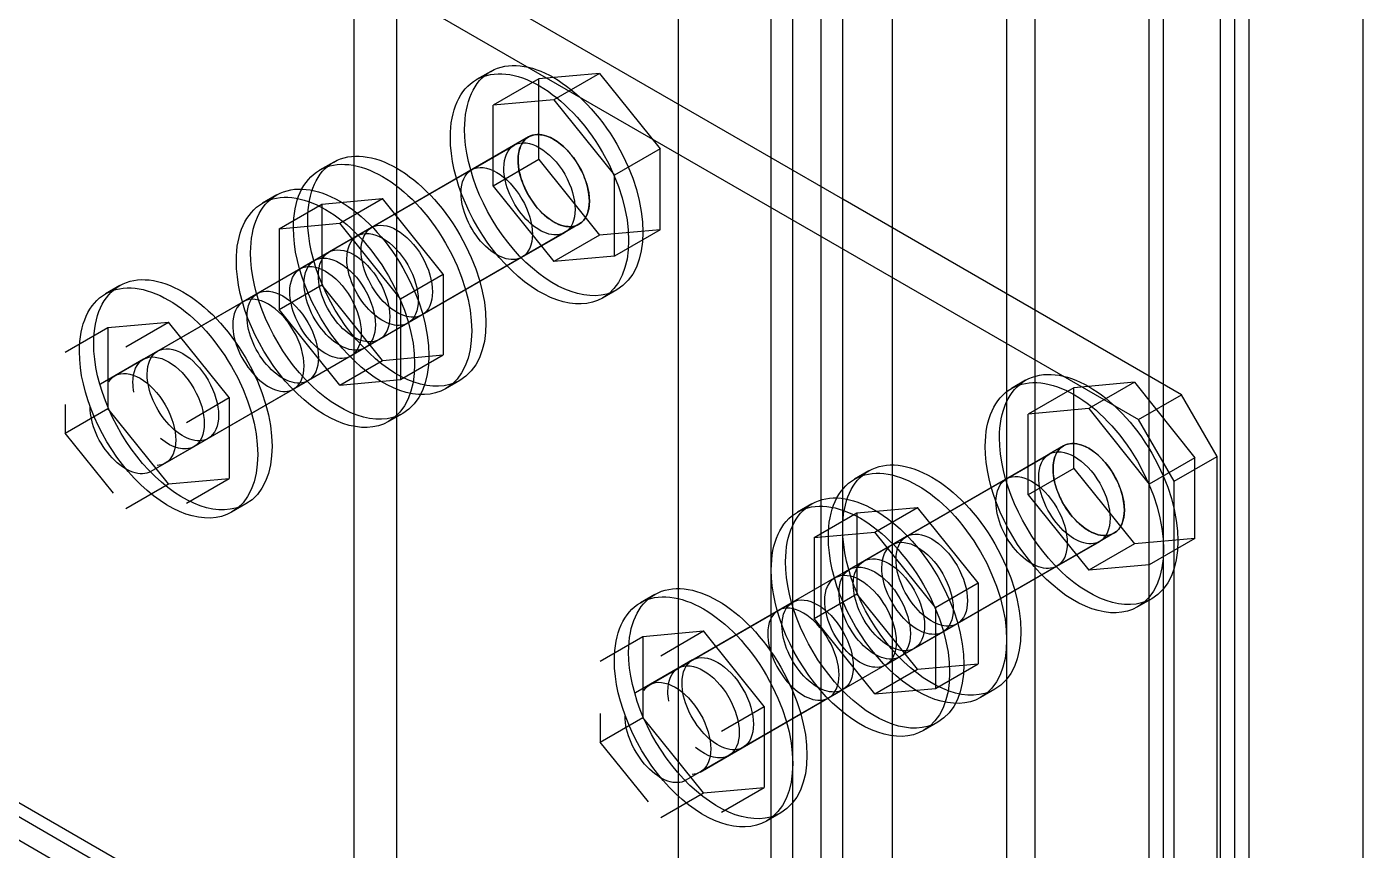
# Model space of a CAD drawing. Extents: x 0 to 316, y 0 to 723.
# Drawn here: x 282.53 to 309.03, y 68.68 to 85.01 of the extents above; entities that cross this region are included whole.
import ezdxf

# ---------------------------------------------------------------- set-up
doc = ezdxf.new("R2010")
doc.units = 0
doc.layers.get('0').update_dxf_attribs({"linetype": 'CONTINUOUS'})

msp = doc.modelspace()

# ---------------------------------------------------------------- linework, layer by layer
at = {"color": 253}
for p, q in [((301.956, 53.5876), (301.956, 232.563)), ((302.521, 53.5876), (302.521, 232.563)), ((304.783, 52.2813), (304.783, 231.257)), ((304.783, 51.9546), (304.783, 230.93)), ((306.197, 51.1376), (306.197, 230.114)), ((306.764, 51.1376), (306.764, 230.114)), ((295.45, 49.8313), (295.45, 228.808)), ((309.026, 49.8313), (309.026, 228.808)), ((299.693, 47.3826), (299.693, 226.358)), ((305.067, 55.874), (305.067, 105.68)), ((298.279, 48.1983), (298.279, 102.577)), ((297.713, 48.1983), (297.713, 101.924)), ((306.481, 55.0566), (306.481, 100.61)), ((295.45, 49.5046), (295.45, 96.6858)), ((297.288, 82.4107), (297.288, 93.5524)), ((298.704, 81.5936), (298.704, 91.1419)), ((299.693, 47.056), (299.693, 89.4539)), ((297.288, 82.4107), (290.57, 86.2887)), ((289.863, 60.5688), (289.863, 85.8806)), ((289.723, 85.798), (304.571, 77.2252)), ((301.956, 45.7496), (301.956, 85.5969)), ((289.016, 60.0784), (289.016, 85.3902)), ((302.521, 45.7496), (302.521, 84.6335)), ((291.726, 84.1266), (291.443, 83.9625)), ((293.88, 84.0863), (292.679, 83.9791)), ((293.88, 84.0863), (292.976, 83.5628)), ((293.88, 84.0863), (295.083, 82.5913)), ((292.679, 83.9791), (291.773, 83.4566)), ((292.679, 82.3764), (292.679, 83.9791)), ((292.976, 83.5628), (291.773, 83.4566)), ((292.976, 83.5628), (294.178, 82.0678)), ((291.773, 81.8526), (291.773, 83.4566)), ((292.476, 82.8269), (286.819, 79.5609)), ((292.476, 82.8269), (292.192, 82.6629)), ((291.343, 82.1739), (292.192, 82.6629)), ((295.083, 82.5913), (294.178, 82.0678)), ((295.083, 80.9886), (295.083, 82.5913)), ((288.613, 82.3295), (288.331, 82.1669)), ((288.516, 80.5409), (291.343, 82.1739)), ((292.679, 82.3764), (291.773, 81.8526)), ((292.679, 82.3764), (293.88, 80.88)), ((298.704, 81.5936), (297.288, 82.4107)), ((297.288, 55.4648), (297.288, 82.4107)), ((294.178, 80.4651), (294.178, 82.0678)), ((287.484, 81.6762), (287.2, 81.5139)), ((291.773, 81.8526), (292.976, 80.3589)), ((287.53, 81.008), (288.379, 81.4959)), ((288.379, 81.4959), (289.581, 81.6046)), ((288.379, 81.4959), (288.379, 79.8946)), ((288.733, 81.1142), (289.581, 81.6046)), ((290.784, 80.1081), (289.581, 81.6046)), ((298.704, 54.6488), (298.704, 81.5936)), ((305.422, 77.7159), (298.704, 81.5936)), ((287.53, 81.008), (288.733, 81.1142)), ((293.475, 81.0948), (287.818, 77.8288)), ((289.935, 79.6188), (288.733, 81.1142)), ((293.475, 81.0948), (293.193, 80.9308)), ((287.53, 81.008), (287.53, 79.4039)), ((289.081, 80.8672), (288.233, 80.3769)), ((289.365, 81.0299), (289.081, 80.8672)), ((292.344, 80.4414), (293.193, 80.9308)), ((293.88, 80.88), (292.976, 80.3589)), ((295.083, 80.9886), (293.88, 80.88)), ((295.083, 80.9886), (294.178, 80.4651)), ((288.233, 80.3769), (287.949, 80.2143)), ((289.516, 78.8088), (292.344, 80.4414)), ((294.178, 80.4651), (292.976, 80.3589)), ((289.935, 79.6188), (290.784, 80.1081)), ((290.784, 80.1081), (290.784, 78.5068)), ((284.372, 79.8809), (284.089, 79.7168)), ((287.53, 79.4039), (288.379, 79.8946)), ((289.581, 78.3978), (288.379, 79.8946)), ((294.226, 79.7966), (293.943, 79.6325)), ((286.819, 79.5609), (283.99, 77.9279)), ((284.273, 78.0905), (287.102, 79.7235)), ((289.935, 79.6188), (289.935, 78.0161)), ((288.733, 77.9089), (287.53, 79.4039)), ((290.364, 79.2977), (290.081, 79.1351)), ((283.288, 78.558), (284.136, 79.0469)), ((284.136, 79.0469), (285.339, 79.1545)), ((284.136, 79.0469), (284.136, 77.4442)), ((284.491, 78.6638), (285.339, 79.1545)), ((286.541, 77.6594), (285.339, 79.1545)), ((290.081, 79.1351), (289.232, 78.6447)), ((285.122, 78.5813), (284.839, 78.4186)), ((289.232, 78.6447), (288.95, 78.4821)), ((289.581, 78.3978), (290.784, 78.5068)), ((289.935, 78.0161), (290.784, 78.5068)), ((284.839, 78.4186), (283.99, 77.9279)), ((288.733, 77.9089), (289.581, 78.3978)), ((285.273, 76.3598), (288.102, 77.9928)), ((288.733, 77.9089), (289.935, 78.0161)), ((291.113, 77.9999), (290.831, 77.8358)), ((302.332, 78.0023), (302.049, 77.8397)), ((304.487, 77.9625), (303.286, 77.8549)), ((304.487, 77.9625), (303.582, 77.4404)), ((304.487, 77.9625), (305.689, 76.4674)), ((287.818, 77.8288), (284.989, 76.1958)), ((285.692, 77.1687), (286.541, 77.6594)), ((286.541, 77.6594), (286.541, 76.0568)), ((303.286, 77.8549), (302.38, 77.3328)), ((303.286, 76.2522), (303.286, 77.8549)), ((304.571, 77.2252), (305.422, 77.7159)), ((306.129, 76.4907), (305.422, 77.7159)), ((283.288, 77.5229), (283.288, 76.9539)), ((283.288, 76.9539), (284.136, 77.4442)), ((285.339, 75.9492), (284.136, 77.4442)), ((303.582, 77.4404), (302.38, 77.3328)), ((303.582, 77.4404), (304.783, 75.9435)), ((289.983, 77.3465), (289.699, 77.1839)), ((302.38, 75.7301), (302.38, 77.3328)), ((305.279, 76.0003), (304.571, 77.2252)), ((284.244, 75.7661), (283.288, 76.9539)), ((285.84, 76.6851), (284.989, 76.1958)), ((286.122, 76.8491), (285.84, 76.6851)), ((303.082, 76.7031), (297.425, 73.437)), ((303.082, 76.7031), (302.799, 76.5404)), ((270.474, 76.4992), (302.435, 58.0457)), ((301.952, 76.0497), (302.799, 76.5404)), ((305.689, 76.4674), (304.783, 75.9435)), ((305.279, 76.0003), (306.129, 76.4907)), ((305.689, 74.8647), (305.689, 76.4674)), ((306.129, 51.1789), (306.129, 76.4907)), ((285.339, 75.9492), (286.541, 76.0568)), ((285.692, 75.5661), (286.541, 76.0568)), ((299.22, 76.2071), (298.938, 76.043)), ((303.286, 76.2522), (302.38, 75.7301)), ((303.286, 76.2522), (304.487, 74.7571)), ((284.491, 75.4585), (285.339, 75.9492)), ((299.122, 74.4167), (301.952, 76.0497)), ((304.783, 74.3409), (304.783, 75.9435)), ((305.279, 50.6899), (305.279, 76.0003)), ((286.872, 75.5509), (286.589, 75.3869)), ((298.09, 75.5523), (297.807, 75.3897)), ((302.38, 75.7301), (303.582, 74.235)), ((298.137, 74.8841), (298.986, 75.3731)), ((298.986, 75.3731), (300.188, 75.4807)), ((298.986, 75.3731), (298.986, 73.7704)), ((299.34, 74.99), (300.188, 75.4807)), ((301.389, 73.9856), (300.188, 75.4807)), ((298.137, 74.8841), (299.34, 74.99)), ((298.137, 74.8841), (298.137, 73.2801)), ((304.082, 74.9709), (298.425, 71.7049)), ((299.688, 74.7434), (298.84, 74.2527)), ((300.542, 73.4949), (299.34, 74.99)), ((299.972, 74.9074), (299.688, 74.7434)), ((302.951, 74.319), (303.8, 74.8083)), ((304.487, 74.7571), (303.582, 74.235)), ((304.082, 74.9709), (303.8, 74.8083)), ((305.689, 74.8647), (304.487, 74.7571)), ((305.689, 74.8647), (304.783, 74.3409)), ((298.84, 74.2527), (298.558, 74.0904)), ((300.121, 72.6846), (302.951, 74.319)), ((304.783, 74.3409), (303.582, 74.235)), ((300.542, 73.4949), (301.389, 73.9856)), ((301.389, 73.9856), (301.389, 72.3829)), ((294.977, 73.7567), (294.695, 73.5926)), ((298.137, 73.2801), (298.986, 73.7704)), ((300.188, 72.2753), (298.986, 73.7704)), ((304.832, 73.6727), (304.549, 73.5087)), ((297.425, 73.437), (294.597, 71.804)), ((294.88, 71.9667), (297.707, 73.5997)), ((300.542, 73.4949), (300.542, 71.8922)), ((309.026, 49.5046), (309.026, 73.5446)), ((296.937, 60.9342), (275.723, 73.1806)), ((299.34, 71.7846), (298.137, 73.2801)), ((300.971, 73.1753), (300.688, 73.0112)), ((293.896, 72.4337), (294.743, 72.923)), ((294.743, 72.923), (295.945, 73.0321)), ((294.743, 72.923), (294.743, 71.3204)), ((295.097, 72.5413), (295.945, 73.0321)), ((297.146, 71.5352), (295.945, 73.0321)), ((300.688, 73.0112), (299.84, 72.5205)), ((296.737, 60.5868), (275.524, 72.8349)), ((295.728, 72.4574), (295.444, 72.2947)), ((299.84, 72.5205), (299.557, 72.3579)), ((300.188, 72.2753), (301.389, 72.3829)), ((300.542, 71.8922), (301.389, 72.3829)), ((295.444, 72.2947), (294.597, 71.804)), ((299.34, 71.7846), (300.188, 72.2753)), ((295.88, 70.2359), (298.708, 71.869)), ((299.34, 71.7846), (300.542, 71.8922)), ((301.721, 71.8757), (301.438, 71.7116)), ((298.425, 71.7049), (295.597, 70.0719)), ((293.896, 71.399), (293.896, 70.8311)), ((293.896, 70.8311), (294.743, 71.3204)), ((295.945, 69.8253), (294.743, 71.3204)), ((296.299, 71.0449), (297.146, 71.5352)), ((297.146, 71.5352), (297.146, 69.9325)), ((300.59, 71.2227), (300.308, 71.06)), ((294.851, 69.6419), (293.896, 70.8311)), ((296.445, 70.5626), (295.597, 70.0719)), ((296.727, 70.7249), (296.445, 70.5626)), ((295.097, 69.3346), (295.945, 69.8253)), ((295.945, 69.8253), (297.146, 69.9325)), ((296.299, 69.4422), (297.146, 69.9325)), ((297.478, 69.427), (297.194, 69.263))]:
    msp.add_line(p, q, dxfattribs=at)
for points in [[(291.443, 83.9625), (292.133, 84.3608), (293.252, 83.7159), (293.943, 82.5197)], [(291.726, 84.1266), (292.416, 84.5249), (293.534, 83.8786), (294.226, 82.6823)], [(291.209, 82.9815), (291.209, 83.523), (291.394, 83.935), (291.726, 84.1266)], [(290.925, 82.8188), (290.925, 83.3589), (291.11, 83.771), (291.443, 83.9625)], [(292.299, 80.4651), (291.638, 81.1636), (291.209, 82.1559), (291.209, 82.9815)], [(292.476, 82.8269), (292.752, 82.9867), (293.198, 82.7278), (293.475, 82.2494)], [(288.613, 82.3295), (289.305, 82.7278), (290.424, 82.0829), (291.113, 80.8867)], [(292.016, 80.3025), (291.356, 80.9995), (290.925, 81.9919), (290.925, 82.8188)], [(292.192, 82.6629), (292.469, 82.8227), (292.917, 82.5638), (293.193, 82.0872)], [(292.192, 82.6629), (292.469, 82.8227), (292.917, 82.5638), (293.193, 82.0872)], [(292.268, 82.3694), (292.268, 82.586), (292.343, 82.7497), (292.476, 82.8269)], [(292.442, 82.8051), (292.383, 82.761), (292.336, 82.6946), (292.307, 82.6121)], [(292.476, 82.8269), (292.464, 82.8202), (292.453, 82.8132), (292.442, 82.8051)], [(292.84, 82.8407), (292.702, 82.889), (292.576, 82.8848), (292.476, 82.8269)], [(293.111, 82.6837), (293.022, 82.7567), (292.93, 82.8089), (292.84, 82.8407)], [(293.508, 82.1891), (293.406, 82.386), (293.265, 82.5595), (293.111, 82.6837)], [(294.226, 82.6823), (294.915, 81.4874), (294.915, 80.1949), (294.226, 79.7966)], [(288.331, 82.1669), (289.021, 82.5652), (290.14, 81.9189), (290.831, 80.7226)], [(291.986, 82.2067), (291.986, 82.4219), (292.06, 82.587), (292.192, 82.6629)], [(291.986, 82.2067), (291.986, 82.4219), (292.06, 82.587), (292.192, 82.6629)], [(292.307, 82.6121), (292.281, 82.5419), (292.268, 82.459), (292.268, 82.3694)], [(293.943, 82.5197), (294.633, 81.3234), (294.633, 80.0308), (293.943, 79.6325)], [(287.814, 81.0218), (287.814, 81.5633), (288, 81.9753), (288.331, 82.1669)], [(288.097, 81.1858), (288.097, 81.7259), (288.283, 82.138), (288.613, 82.3295)], [(291.137, 81.7164), (291.137, 81.9326), (291.212, 82.0967), (291.343, 82.1739)], [(291.137, 81.7164), (291.137, 81.9326), (291.212, 82.0967), (291.343, 82.1739)], [(291.343, 82.1739), (291.621, 82.3337), (292.068, 82.0745), (292.344, 81.5964)], [(291.343, 82.1739), (291.621, 82.3337), (292.068, 82.0745), (292.344, 81.5964)], [(292.422, 81.1996), (292.158, 81.4779), (291.986, 81.8748), (291.986, 82.2067)], [(292.422, 81.1996), (292.158, 81.4779), (291.986, 81.8748), (291.986, 82.2067)], [(292.705, 81.3622), (292.44, 81.6419), (292.268, 82.0388), (292.268, 82.3694)], [(292.268, 82.3694), (292.268, 82.2798), (292.281, 82.1806), (292.307, 82.0815)], [(293.475, 82.2494), (293.752, 81.7714), (293.752, 81.2546), (293.475, 81.0948)], [(293.643, 81.8402), (293.614, 81.9559), (293.569, 82.0759), (293.508, 82.1891)], [(287.2, 81.5139), (287.89, 81.9118), (289.01, 81.2655), (289.699, 80.071)], [(287.484, 81.6762), (288.173, 82.0759), (289.293, 81.4296), (289.983, 80.2337)], [(292.307, 82.0815), (292.336, 81.9658), (292.383, 81.8459), (292.442, 81.733)], [(293.193, 82.0872), (293.468, 81.6088), (293.468, 81.0906), (293.193, 80.9308)], [(293.193, 82.0872), (293.468, 81.6088), (293.468, 81.0906), (293.193, 80.9308)], [(286.965, 80.5325), (286.965, 81.0729), (287.152, 81.4846), (287.484, 81.6762)], [(291.574, 80.7089), (291.309, 80.9886), (291.137, 81.3855), (291.137, 81.7164)], [(291.574, 80.7089), (291.309, 80.9886), (291.137, 81.3855), (291.137, 81.7164)], [(292.442, 81.733), (292.547, 81.5358), (292.686, 81.3608), (292.84, 81.2366)], [(293.643, 81.3096), (293.695, 81.4518), (293.695, 81.6377), (293.643, 81.8402)], [(286.682, 80.3684), (286.682, 80.9103), (286.869, 81.3209), (287.2, 81.5139)], [(292.344, 81.5964), (292.62, 81.1181), (292.62, 80.6016), (292.344, 80.4414)], [(292.344, 81.5964), (292.62, 81.1181), (292.62, 80.6016), (292.344, 80.4414)], [(293.475, 81.0948), (293.273, 80.9777), (292.97, 81.0839), (292.705, 81.3622)], [(289.188, 78.6694), (288.527, 79.3669), (288.097, 80.3589), (288.097, 81.1858)], [(289.365, 81.0299), (289.64, 81.19), (290.088, 80.9308), (290.364, 80.4527)], [(293.193, 80.9308), (292.99, 80.815), (292.686, 80.9198), (292.422, 81.1996)], [(293.193, 80.9308), (292.99, 80.815), (292.686, 80.9198), (292.422, 81.1996)], [(292.84, 81.2366), (292.93, 81.1664), (293.022, 81.1128), (293.111, 81.081)], [(293.111, 81.081), (293.249, 81.0327), (293.376, 81.0369), (293.475, 81.0948)], [(293.475, 81.0948), (293.486, 81.1018), (293.497, 81.11), (293.508, 81.117)], [(293.508, 81.117), (293.569, 81.1611), (293.614, 81.2271), (293.643, 81.3096)], [(288.904, 78.5068), (288.244, 79.2028), (287.814, 80.1963), (287.814, 81.0218)], [(288.874, 80.4101), (288.874, 80.6263), (288.948, 80.7903), (289.081, 80.8672)], [(288.874, 80.4101), (288.874, 80.6263), (288.948, 80.7903), (289.081, 80.8672)], [(289.081, 80.8672), (289.358, 81.026), (289.806, 80.7681), (290.081, 80.2901)], [(289.081, 80.8672), (289.358, 81.026), (289.806, 80.7681), (290.081, 80.2901)], [(289.156, 80.5737), (289.156, 80.7889), (289.232, 80.9544), (289.365, 81.0299)], [(291.113, 80.8867), (291.805, 79.6907), (291.805, 78.3978), (291.113, 77.9999)], [(288.516, 80.5409), (288.791, 80.7007), (289.241, 80.4414), (289.516, 79.9634)], [(289.594, 79.5666), (289.329, 79.8449), (289.156, 80.2418), (289.156, 80.5737)], [(290.831, 80.7226), (291.522, 79.5281), (291.522, 78.2355), (290.831, 77.8358)], [(292.344, 80.4414), (292.141, 80.3257), (291.838, 80.4305), (291.574, 80.7089)], [(292.344, 80.4414), (292.141, 80.3257), (291.838, 80.4305), (291.574, 80.7089)], [(287.774, 77.8538), (287.113, 78.5509), (286.682, 79.5433), (286.682, 80.3684)], [(288.055, 78.0161), (287.395, 78.7135), (286.965, 79.7059), (286.965, 80.5325)], [(287.949, 80.2143), (288.227, 80.3727), (288.674, 80.1151), (288.95, 79.6368)], [(288.026, 79.9193), (288.026, 80.1356), (288.099, 80.301), (288.233, 80.3769)], [(288.026, 79.9193), (288.026, 80.1356), (288.099, 80.301), (288.233, 80.3769)], [(288.233, 80.3769), (288.509, 80.5367), (288.957, 80.2778), (289.232, 79.8008)], [(288.233, 80.3769), (288.509, 80.5367), (288.957, 80.2778), (289.232, 79.8008)], [(288.309, 80.0834), (288.309, 80.2996), (288.383, 80.4637), (288.516, 80.5409)], [(289.311, 79.4039), (289.046, 79.6823), (288.874, 80.0791), (288.874, 80.4101)], [(289.311, 79.4039), (289.046, 79.6823), (288.874, 80.0791), (288.874, 80.4101)], [(290.364, 80.4527), (290.639, 79.9758), (290.639, 79.4575), (290.364, 79.2977)], [(293.943, 79.6325), (293.437, 79.3404), (292.678, 79.605), (292.016, 80.3025)], [(294.226, 79.7966), (293.721, 79.5045), (292.96, 79.7676), (292.299, 80.4651)], [(284.089, 79.7168), (284.778, 80.1151), (285.897, 79.4688), (286.589, 78.274)], [(284.372, 79.8809), (285.062, 80.2778), (286.181, 79.6325), (286.872, 78.438)], [(287.742, 79.7567), (287.742, 79.973), (287.817, 80.137), (287.949, 80.2143)], [(288.744, 79.0758), (288.481, 79.3556), (288.309, 79.7525), (288.309, 80.0834)], [(289.699, 80.071), (290.39, 78.8748), (290.39, 77.5808), (289.699, 77.1839)], [(289.983, 80.2337), (290.672, 79.0374), (290.672, 77.7448), (289.983, 77.3465)], [(290.081, 80.2901), (290.358, 79.8117), (290.358, 79.2939), (290.081, 79.1351)], [(290.081, 80.2901), (290.358, 79.8117), (290.358, 79.2939), (290.081, 79.1351)], [(283.854, 78.7358), (283.854, 79.2773), (284.04, 79.6879), (284.372, 79.8809)], [(287.102, 79.7235), (287.377, 79.8834), (287.825, 79.6258), (288.102, 79.1475)], [(288.462, 78.9132), (288.198, 79.1916), (288.026, 79.5898), (288.026, 79.9193)], [(288.462, 78.9132), (288.198, 79.1916), (288.026, 79.5898), (288.026, 79.9193)], [(289.232, 79.8008), (289.509, 79.3214), (289.509, 78.806), (289.232, 78.6447)], [(289.232, 79.8008), (289.509, 79.3214), (289.509, 78.806), (289.232, 78.6447)], [(289.516, 79.9634), (289.792, 79.4854), (289.792, 78.9686), (289.516, 78.8088)], [(283.571, 78.5731), (283.571, 79.1146), (283.758, 79.5253), (284.089, 79.7168)], [(286.819, 79.5609), (286.686, 79.484), (286.611, 79.32), (286.611, 79.1034)], [(287.818, 78.9838), (287.543, 79.4618), (287.095, 79.7207), (286.819, 79.5609)], [(286.894, 79.266), (286.894, 79.484), (286.97, 79.6477), (287.102, 79.7235)], [(288.18, 78.7506), (287.915, 79.0293), (287.742, 79.4262), (287.742, 79.7567)], [(288.95, 79.6368), (289.226, 79.1587), (289.226, 78.6419), (288.95, 78.4821)], [(290.364, 79.2977), (290.163, 79.182), (289.858, 79.2868), (289.594, 79.5666)], [(287.33, 78.2602), (287.067, 78.54), (286.894, 78.9368), (286.894, 79.266)], [(290.081, 79.1351), (289.879, 79.018), (289.576, 79.1242), (289.311, 79.4039)], [(290.081, 79.1351), (289.879, 79.018), (289.576, 79.1242), (289.311, 79.4039)], [(286.611, 79.1034), (286.611, 78.7728), (286.784, 78.3759), (287.048, 78.0976)], [(287.818, 77.8288), (288.095, 77.9886), (288.095, 78.5054), (287.818, 78.9838)], [(288.102, 79.1475), (288.378, 78.668), (288.378, 78.1512), (288.102, 77.9928)], [(289.516, 78.8088), (289.314, 78.6927), (289.009, 78.7975), (288.744, 79.0758)], [(284.945, 76.2208), (284.285, 76.9179), (283.854, 77.9103), (283.854, 78.7358)], [(285.122, 78.5813), (285.399, 78.7396), (285.845, 78.4821), (286.122, 78.0038)], [(288.95, 78.4821), (288.749, 78.365), (288.444, 78.4712), (288.18, 78.7506)], [(289.232, 78.6447), (289.031, 78.529), (288.727, 78.6335), (288.462, 78.9132)], [(289.232, 78.6447), (289.031, 78.529), (288.727, 78.6335), (288.462, 78.9132)], [(284.661, 76.0568), (284.001, 76.7539), (283.571, 77.7476), (283.571, 78.5731)], [(284.839, 78.4186), (285.115, 78.577), (285.563, 78.3181), (285.84, 77.8397)], [(284.839, 78.4186), (285.115, 78.577), (285.563, 78.3181), (285.84, 77.8397)], [(284.915, 78.1237), (284.915, 78.3399), (284.989, 78.504), (285.122, 78.5813)], [(290.831, 77.8358), (290.327, 77.5451), (289.566, 77.8083), (288.904, 78.5068)], [(291.113, 77.9999), (290.609, 77.7074), (289.848, 77.972), (289.188, 78.6694)], [(284.273, 78.0905), (284.548, 78.2507), (284.998, 77.9928), (285.273, 77.5148)], [(284.632, 77.9597), (284.632, 78.1763), (284.705, 78.3414), (284.839, 78.4186)], [(284.632, 77.9597), (284.632, 78.1763), (284.705, 78.3414), (284.839, 78.4186)], [(286.589, 78.274), (287.278, 77.0777), (287.278, 75.7851), (286.589, 75.3869)], [(286.872, 78.438), (287.562, 77.2418), (287.562, 75.9478), (286.872, 75.5509)], [(288.102, 77.9928), (287.898, 77.8757), (287.595, 77.9819), (287.33, 78.2602)], [(302.049, 77.8397), (302.74, 78.2366), (303.859, 77.5917), (304.549, 76.3958)], [(302.332, 78.0023), (303.022, 78.4006), (304.141, 77.7543), (304.832, 76.5598)], [(284.152, 77.9748), (284.185, 78.0246), (284.225, 78.063), (284.273, 78.0905)], [(284.65, 77.7656), (284.638, 77.833), (284.632, 77.8979), (284.632, 77.9597)], [(284.65, 77.7656), (284.638, 77.833), (284.632, 77.8979), (284.632, 77.9597)], [(285.35, 77.1179), (285.087, 77.3963), (284.915, 77.7931), (284.915, 78.1237)], [(286.122, 78.0038), (286.398, 77.5257), (286.398, 77.0089), (286.122, 76.8491)], [(287.048, 78.0976), (287.311, 77.8178), (287.616, 77.7117), (287.818, 77.8288)], [(289.983, 77.3465), (289.477, 77.0544), (288.717, 77.319), (288.055, 78.0161)], [(301.814, 76.8586), (301.814, 77.3987), (302.001, 77.8108), (302.332, 78.0023)], [(285.84, 77.8397), (286.115, 77.3617), (286.115, 76.8449), (285.84, 76.6851)], [(285.84, 77.8397), (286.115, 77.3617), (286.115, 76.8449), (285.84, 76.6851)], [(289.699, 77.1839), (289.194, 76.8918), (288.434, 77.155), (287.774, 77.8538)], [(301.531, 76.6946), (301.531, 77.2365), (301.717, 77.6471), (302.049, 77.8397)], [(284.22, 76.4646), (283.954, 76.7429), (283.784, 77.1398), (283.784, 77.4707)], [(285.273, 77.5148), (285.549, 77.035), (285.549, 76.5182), (285.273, 76.3598)], [(286.122, 76.8491), (285.919, 76.732), (285.615, 76.8382), (285.35, 77.1179)], [(302.907, 74.3423), (302.245, 75.0397), (301.814, 76.0317), (301.814, 76.8586)], [(303.082, 76.7031), (303.359, 76.8629), (303.807, 76.6039), (304.082, 76.127)], [(285.84, 76.6851), (285.666, 76.5859), (285.417, 76.648), (285.18, 76.8477)], [(285.84, 76.6851), (285.666, 76.5859), (285.417, 76.648), (285.18, 76.8477)], [(299.22, 76.2071), (299.911, 76.6039), (301.031, 75.9587), (301.721, 74.7628)], [(302.623, 74.1786), (301.961, 74.8757), (301.531, 75.8694), (301.531, 76.6946)], [(302.799, 76.5404), (303.075, 76.6988), (303.523, 76.4413), (303.8, 75.9629)], [(302.799, 76.5404), (303.075, 76.6988), (303.523, 76.4413), (303.8, 75.9629)], [(302.875, 76.2455), (302.875, 76.4618), (302.949, 76.6258), (303.082, 76.7031)], [(303.048, 76.6808), (302.989, 76.6367), (302.942, 76.5708), (302.913, 76.4879)], [(303.082, 76.7031), (303.071, 76.696), (303.059, 76.6893), (303.048, 76.6808)], [(303.447, 76.7168), (303.309, 76.7652), (303.182, 76.7609), (303.082, 76.7031)], [(303.718, 76.5598), (303.627, 76.6329), (303.536, 76.6851), (303.447, 76.7168)], [(284.989, 76.1958), (284.788, 76.0786), (284.484, 76.1848), (284.22, 76.4646)], [(285.273, 76.3598), (285.225, 76.3309), (285.171, 76.3157), (285.111, 76.3129)], [(298.938, 76.043), (299.628, 76.4413), (300.749, 75.795), (301.438, 74.5987)], [(302.592, 76.0829), (302.592, 76.2977), (302.667, 76.4632), (302.799, 76.5404)], [(302.592, 76.0829), (302.592, 76.2977), (302.667, 76.4632), (302.799, 76.5404)], [(302.913, 76.4879), (302.887, 76.4177), (302.875, 76.3351), (302.875, 76.2455)], [(304.115, 76.0649), (304.012, 76.2621), (303.873, 76.4357), (303.718, 76.5598)], [(304.549, 76.3958), (305.24, 75.2009), (305.24, 73.9069), (304.549, 73.5087)], [(304.832, 76.5598), (305.524, 75.3636), (305.524, 74.071), (304.832, 73.6727)], [(286.589, 75.3869), (286.083, 75.0947), (285.323, 75.3593), (284.661, 76.0568)], [(286.872, 75.5509), (286.366, 75.2588), (285.605, 75.522), (284.945, 76.2208)], [(298.704, 75.0616), (298.704, 75.6035), (298.89, 76.0141), (299.22, 76.2071)], [(301.952, 76.0497), (302.227, 76.2095), (302.675, 75.952), (302.951, 75.4726)], [(301.952, 76.0497), (302.227, 76.2095), (302.675, 75.952), (302.951, 75.4726)], [(303.029, 75.0757), (302.763, 75.354), (302.592, 75.752), (302.592, 76.0829)], [(303.029, 75.0757), (302.763, 75.354), (302.592, 75.752), (302.592, 76.0829)], [(303.312, 75.2394), (303.047, 75.5177), (302.875, 75.9146), (302.875, 76.2455)], [(302.875, 76.2455), (302.875, 76.1559), (302.887, 76.0582), (302.913, 75.9587)], [(304.082, 76.127), (304.358, 75.6476), (304.358, 75.1307), (304.082, 74.9709)], [(304.251, 75.7163), (304.221, 75.8335), (304.175, 75.952), (304.115, 76.0649)], [(298.09, 75.5523), (298.78, 75.952), (299.898, 75.3057), (300.59, 74.1094)], [(298.42, 74.8979), (298.42, 75.4394), (298.607, 75.8515), (298.938, 76.043)], [(301.744, 75.5922), (301.744, 75.8088), (301.818, 75.9725), (301.952, 76.0497)], [(301.744, 75.5922), (301.744, 75.8088), (301.818, 75.9725), (301.952, 76.0497)], [(302.913, 75.9587), (302.942, 75.8416), (302.989, 75.723), (303.048, 75.6087)], [(303.8, 75.9629), (304.075, 75.4849), (304.075, 74.9667), (303.8, 74.8083)], [(303.8, 75.9629), (304.075, 75.4849), (304.075, 74.9667), (303.8, 74.8083)], [(297.572, 74.4086), (297.572, 74.9487), (297.758, 75.3607), (298.09, 75.5523)], [(297.807, 75.3897), (298.497, 75.788), (299.616, 75.1417), (300.308, 73.9468)], [(302.18, 74.5864), (301.916, 74.8647), (301.744, 75.263), (301.744, 75.5922)], [(302.18, 74.5864), (301.916, 74.8647), (301.744, 75.263), (301.744, 75.5922)], [(303.048, 75.6087), (303.152, 75.4119), (303.293, 75.238), (303.447, 75.1141)], [(304.251, 75.1858), (304.303, 75.3276), (304.303, 75.5153), (304.251, 75.7163)], [(297.288, 74.246), (297.288, 74.7861), (297.474, 75.1981), (297.807, 75.3897)], [(302.951, 75.4726), (303.226, 74.9942), (303.226, 74.4774), (302.951, 74.319)], [(302.951, 75.4726), (303.226, 74.9942), (303.226, 74.4774), (302.951, 74.319)], [(299.794, 72.5456), (299.134, 73.2427), (298.704, 74.2364), (298.704, 75.0616)], [(299.972, 74.9074), (300.247, 75.0658), (300.695, 74.8083), (300.971, 74.3285)], [(303.8, 74.8083), (303.597, 74.6912), (303.293, 74.797), (303.029, 75.0757)], [(303.8, 74.8083), (303.597, 74.6912), (303.293, 74.797), (303.029, 75.0757)], [(304.082, 74.9709), (303.88, 74.8538), (303.576, 74.9596), (303.312, 75.2394)], [(303.447, 75.1141), (303.536, 75.0425), (303.627, 74.9886), (303.718, 74.9572)], [(304.115, 74.9928), (304.175, 75.0383), (304.221, 75.1032), (304.251, 75.1858)], [(299.513, 72.3829), (298.851, 73.0786), (298.42, 74.0724), (298.42, 74.8979)], [(299.481, 74.2858), (299.481, 74.5024), (299.555, 74.6675), (299.688, 74.7434)], [(299.481, 74.2858), (299.481, 74.5024), (299.555, 74.6675), (299.688, 74.7434)], [(299.688, 74.7434), (299.964, 74.9032), (300.412, 74.6442), (300.688, 74.1659)], [(299.688, 74.7434), (299.964, 74.9032), (300.412, 74.6442), (300.688, 74.1659)], [(299.763, 74.4499), (299.763, 74.6647), (299.838, 74.8302), (299.972, 74.9074)], [(301.721, 74.7628), (302.411, 73.5679), (302.411, 72.2739), (301.721, 71.8757)], [(303.718, 74.9572), (303.856, 74.9088), (303.983, 74.9131), (304.082, 74.9709)], [(304.082, 74.9709), (304.094, 74.9776), (304.105, 74.9861), (304.115, 74.9928)], [(299.122, 74.4167), (299.398, 74.5765), (299.846, 74.319), (300.121, 73.8396)], [(301.438, 74.5987), (302.128, 73.4039), (302.128, 72.1113), (301.438, 71.7116)], [(302.951, 74.319), (302.75, 74.2019), (302.443, 74.3081), (302.18, 74.5864)], [(302.951, 74.319), (302.75, 74.2019), (302.443, 74.3081), (302.18, 74.5864)], [(298.38, 71.7296), (297.72, 72.427), (297.288, 73.4191), (297.288, 74.246)], [(298.663, 71.8922), (298.002, 72.5897), (297.572, 73.5817), (297.572, 74.4086)], [(298.558, 74.0904), (298.833, 74.2502), (299.281, 73.9909), (299.557, 73.5129)], [(298.632, 73.7969), (298.632, 74.0117), (298.706, 74.1772), (298.84, 74.2527)], [(298.632, 73.7969), (298.632, 74.0117), (298.706, 74.1772), (298.84, 74.2527)], [(298.84, 74.2527), (299.116, 74.4128), (299.563, 74.1535), (299.84, 73.6769)], [(298.84, 74.2527), (299.116, 74.4128), (299.563, 74.1535), (299.84, 73.6769)], [(298.914, 73.9592), (298.914, 74.1758), (298.99, 74.3398), (299.122, 74.4167)], [(299.918, 73.2801), (299.653, 73.5584), (299.481, 73.9553), (299.481, 74.2858)], [(299.918, 73.2801), (299.653, 73.5584), (299.481, 73.9553), (299.481, 74.2858)], [(300.2, 73.4427), (299.936, 73.721), (299.763, 74.1193), (299.763, 74.4499)], [(300.971, 74.3285), (301.248, 73.8519), (301.248, 73.3337), (300.971, 73.1753)], [(304.832, 73.6727), (304.327, 73.3806), (303.565, 73.6438), (302.907, 74.3423)], [(294.695, 73.5926), (295.385, 73.9909), (296.505, 73.3446), (297.194, 72.1501)], [(294.977, 73.7567), (295.669, 74.1549), (296.788, 73.5087), (297.478, 72.3138)], [(298.349, 73.6328), (298.349, 73.8491), (298.424, 74.0145), (298.558, 74.0904)], [(299.351, 72.9534), (299.088, 73.2317), (298.914, 73.63), (298.914, 73.9592)], [(300.308, 73.9468), (300.997, 72.7509), (300.997, 71.4583), (300.308, 71.06)], [(300.59, 74.1094), (301.28, 72.9135), (301.28, 71.6209), (300.59, 71.2227)], [(300.688, 74.1659), (300.964, 73.6879), (300.964, 73.1711), (300.688, 73.0112)], [(300.688, 74.1659), (300.964, 73.6879), (300.964, 73.1711), (300.688, 73.0112)], [(304.549, 73.5087), (304.043, 73.218), (303.283, 73.4811), (302.623, 74.1786)], [(294.46, 72.613), (294.46, 73.1531), (294.647, 73.5651), (294.977, 73.7567)], [(297.707, 73.5997), (297.984, 73.7609), (298.432, 73.502), (298.708, 73.0236)], [(299.069, 72.7893), (298.806, 73.0677), (298.632, 73.466), (298.632, 73.7969)], [(299.069, 72.7893), (298.806, 73.0677), (298.632, 73.466), (298.632, 73.7969)], [(299.84, 73.6769), (300.116, 73.1986), (300.116, 72.6817), (299.84, 72.5205)], [(299.84, 73.6769), (300.116, 73.1986), (300.116, 72.6817), (299.84, 72.5205)], [(300.121, 73.8396), (300.398, 73.3612), (300.398, 72.8444), (300.121, 72.6846)], [(294.178, 72.4489), (294.178, 72.9904), (294.364, 73.4011), (294.695, 73.5926)], [(297.425, 73.437), (297.293, 73.3598), (297.218, 73.1957), (297.218, 72.9795)], [(298.425, 72.8595), (298.149, 73.3379), (297.7, 73.5969), (297.425, 73.437)], [(297.501, 73.1421), (297.501, 73.3598), (297.576, 73.5238), (297.707, 73.5997)], [(298.786, 72.6267), (298.522, 72.9051), (298.349, 73.3019), (298.349, 73.6328)], [(299.557, 73.5129), (299.834, 73.0345), (299.834, 72.5181), (299.557, 72.3579)], [(300.971, 73.1753), (300.769, 73.0582), (300.465, 73.1643), (300.2, 73.4427)], [(297.937, 72.136), (297.673, 72.4158), (297.501, 72.8126), (297.501, 73.1421)], [(300.688, 73.0112), (300.486, 72.8955), (300.182, 73.0003), (299.918, 73.2801)], [(300.688, 73.0112), (300.486, 72.8955), (300.182, 73.0003), (299.918, 73.2801)], [(297.218, 72.9795), (297.218, 72.6489), (297.39, 72.2521), (297.655, 71.9737)], [(298.708, 73.0236), (298.983, 72.5456), (298.983, 72.0288), (298.708, 71.869)], [(300.121, 72.6846), (299.92, 72.5689), (299.616, 72.675), (299.351, 72.9534)], [(295.552, 70.0966), (294.89, 70.794), (294.46, 71.786), (294.46, 72.613)], [(295.728, 72.4574), (296.004, 72.6172), (296.452, 72.3579), (296.727, 71.8799)], [(298.425, 71.7049), (298.701, 71.8647), (298.701, 72.3815), (298.425, 72.8595)], [(299.557, 72.3579), (299.354, 72.2408), (299.049, 72.347), (298.786, 72.6267)], [(299.84, 72.5205), (299.636, 72.4048), (299.333, 72.5096), (299.069, 72.7893)], [(299.84, 72.5205), (299.636, 72.4048), (299.333, 72.5096), (299.069, 72.7893)], [(295.269, 69.9325), (294.608, 70.63), (294.178, 71.6234), (294.178, 72.4489)], [(295.444, 72.2947), (295.722, 72.4531), (296.169, 72.1953), (296.445, 71.7158)], [(295.444, 72.2947), (295.722, 72.4531), (296.169, 72.1953), (296.445, 71.7158)], [(295.52, 71.9998), (295.52, 72.2161), (295.596, 72.3815), (295.728, 72.4574)], [(301.438, 71.7116), (300.932, 71.4209), (300.173, 71.6855), (299.513, 72.3829)], [(301.721, 71.8757), (301.214, 71.585), (300.455, 71.8481), (299.794, 72.5456)], [(294.88, 71.9667), (295.156, 72.1279), (295.605, 71.869), (295.88, 71.3906)], [(295.238, 71.8358), (295.238, 72.0535), (295.313, 72.2175), (295.444, 72.2947)], [(295.238, 71.8358), (295.238, 72.0535), (295.313, 72.2175), (295.444, 72.2947)], [(297.194, 72.1501), (297.886, 70.9538), (297.886, 69.6613), (297.194, 69.263)], [(297.478, 72.3138), (298.169, 71.1179), (298.169, 69.8253), (297.478, 69.427)], [(298.708, 71.869), (298.506, 71.7518), (298.202, 71.8577), (297.937, 72.136)], [(294.76, 71.851), (294.791, 71.9007), (294.831, 71.9406), (294.88, 71.9667)], [(295.257, 71.6414), (295.243, 71.7091), (295.238, 71.7737), (295.238, 71.8358)], [(295.257, 71.6414), (295.243, 71.7091), (295.238, 71.7737), (295.238, 71.8358)], [(295.959, 70.9937), (295.693, 71.272), (295.52, 71.6689), (295.52, 71.9998)], [(296.727, 71.8799), (297.004, 71.4015), (297.004, 70.8851), (296.727, 70.7249)], [(297.655, 71.9737), (297.919, 71.694), (298.222, 71.5878), (298.425, 71.7049)], [(300.59, 71.2227), (300.084, 70.9306), (299.324, 71.1951), (298.663, 71.8922)], [(296.445, 71.7158), (296.722, 71.2378), (296.722, 70.721), (296.445, 70.5626)], [(296.445, 71.7158), (296.722, 71.2378), (296.722, 70.721), (296.445, 70.5626)], [(300.308, 71.06), (299.8, 70.7679), (299.041, 71.0311), (298.38, 71.7296)], [(294.826, 70.3407), (294.562, 70.6191), (294.39, 71.0159), (294.39, 71.3465)], [(295.88, 71.3906), (296.156, 70.9126), (296.156, 70.3957), (295.88, 70.2359)], [(296.727, 70.7249), (296.526, 70.6078), (296.222, 70.714), (295.959, 70.9937)], [(296.445, 70.5626), (296.273, 70.4617), (296.023, 70.5238), (295.786, 70.7249)], [(296.445, 70.5626), (296.273, 70.4617), (296.023, 70.5238), (295.786, 70.7249)], [(295.597, 70.0719), (295.395, 69.9548), (295.09, 70.061), (294.826, 70.3407)], [(295.88, 70.2359), (295.832, 70.2084), (295.777, 70.1918), (295.717, 70.189)], [(297.478, 69.427), (296.973, 69.1349), (296.212, 69.3981), (295.552, 70.0966)], [(297.194, 69.263), (296.69, 68.9709), (295.929, 69.2355), (295.269, 69.9325)]]:
    msp.add_open_spline(points, degree=3, dxfattribs=at)

doc.saveas('drawing.dxf')
